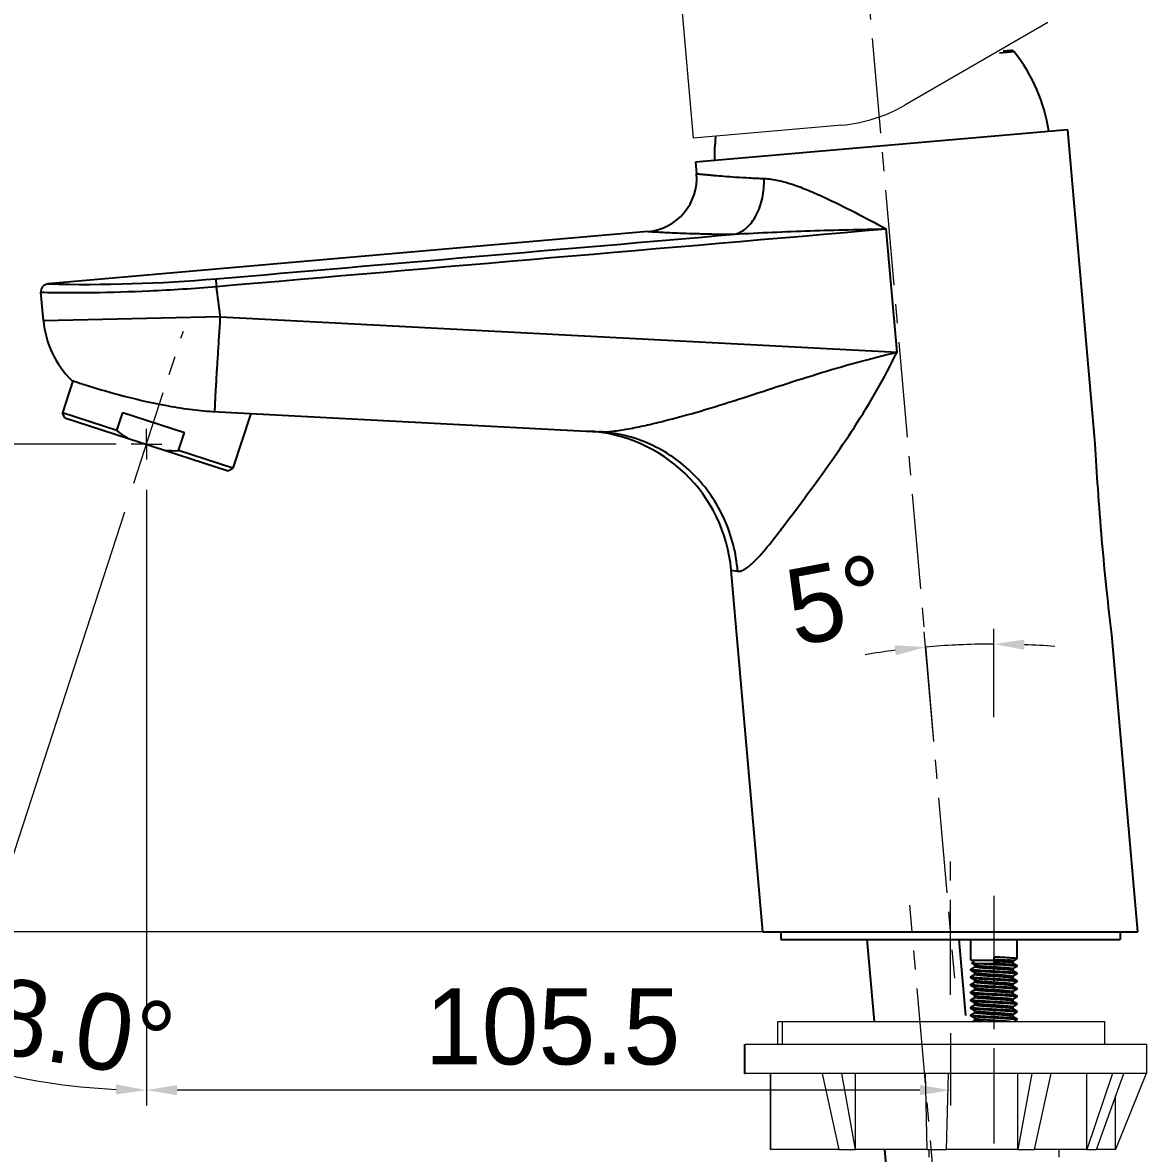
# Model space of a CAD drawing. Extents: x 0 to 790, y 0 to 579.
# Drawn here: x 412 to 559.3, y 213.3 to 361.6 of the extents above; entities that cross this region are included whole.
import ezdxf

# ---------------------------------------------------------------- set-up
doc = ezdxf.new("R2010")
doc.units = 0
doc.header["$LTSCALE"] = 10
doc.header["$MEASUREMENT"] = 0
doc.header["$PDMODE"] = 3
doc.header["$PDSIZE"] = -10
doc.linetypes.add('CENTER', pattern=[2, 1.25, -0.25, 0.25, -0.25])
doc.layers.get('0').update_dxf_attribs({"linetype": 'CONTINUOUS'})
doc.layers.get('DEFPOINTS').update_dxf_attribs({"linetype": 'CONTINUOUS'})
for name, color, linetype in [('1', 7, 'CONTINUOUS'), ('BODY', 7, 'CONTINUOUS'), ('DEF_LAYER_ASSEM_MEMBER', 7, 'CONTINUOUS')]:
    doc.layers.add(name, color=color, linetype=linetype)
doc.styles.add('Daelim Dimension', font='')
doc.styles.get('Daelim Dimension').set_extended_font_data('나눔고딕')
doc.dimstyles.new('DEFAULT', dxfattribs={"dimscale": 2, "dimtxt": 2, "dimasz": 2, "dimexe": 0, "dimexo": 2, "dimgap": 1, "dimtad": 1, "dimdec": 0, "dimzin": 9, "dimdsep": 46, "dimtxsty": 'Daelim Dimension', "dimcen": 0.5, "dimclrd": 5, "dimclre": 5, "dimclrt": 256, "dimadec": 1, "dimazin": 0, "dimtfac": 1, "dimtdec": 0, "dimtix": 1, "dimtmove": 0, "dimatfit": 3, "dimfxl": 1, "dimtolj": 1, "dimtzin": 1, "dimlwd": 9, "dimlwe": 9, "dimarcsym": 0})

# ---------------------------------------------------------------- blocks, each defined once
blk = doc.blocks.new('*D1')
at = {"color": 5, "lineweight": 9, "ltscale": 0.5, "transparency": 16777216}
for p, q in [((424.2, 306.33), (398.66, 306.33)), ((400.66, 302.33), (400.66, 246.35)), ((504.03, 242.35), (398.66, 242.35))]:
    blk.add_line(p, q, dxfattribs=at)
at = {"color": 5, "ltscale": 0.5, "transparency": 16777216}
for points in [[(399.99, 302.33), (401.33, 302.33), (400.66, 306.33)], [(399.99, 246.35), (401.33, 246.35), (400.66, 242.35)]]:
    blk.add_solid(points, dxfattribs=at)
at = {"layer": 'DEFPOINTS', "color": 0, "ltscale": 0.5, "transparency": 16777216}
for p in [(428.2, 306.33), (400.66, 242.35), (508.03, 242.35)]:
    blk.add_point(p, dxfattribs=at)
at = {"color": 7, "ltscale": 0.5, "transparency": 16777216, "insert": (387.77, 273.21), "char_height": 10, "attachment_point": 2, "rotation": 90, "style": 'Daelim Dimension'}
blk.add_mtext('\\A1;64', dxfattribs=at)
blk = doc.blocks.new('*D2')
at = {"color": 5, "lineweight": 9, "ltscale": 0.5, "transparency": 16777216}
for p, q in [((428.2, 300.33), (428.2, 219.6)), ((533.62, 229.08), (533.62, 219.6)), ((529.62, 221.6), (432.2, 221.6))]:
    blk.add_line(p, q, dxfattribs=at)
at = {"color": 5, "ltscale": 0.5, "transparency": 16777216}
for points in [[(432.2, 222.27), (432.2, 220.93), (428.2, 221.6)], [(529.62, 222.27), (529.62, 220.93), (533.62, 221.6)]]:
    blk.add_solid(points, dxfattribs=at)
at = {"layer": 'DEFPOINTS', "color": 0, "ltscale": 0.5, "transparency": 16777216}
for p in [(428.2, 304.33), (533.62, 233.08), (428.2, 221.6)]:
    blk.add_point(p, dxfattribs=at)
at = {"color": 7, "ltscale": 0.5, "transparency": 16777216, "insert": (481.46, 234.97), "char_height": 10, "attachment_point": 2, "style": 'Daelim Dimension'}
blk.add_mtext('\\A1;105.5', dxfattribs=at)
blk = doc.blocks.new('*D3')
at = {"color": 5, "lineweight": 9, "ltscale": 0.5, "transparency": 16777216}
for p, q in [((349.49, 417.49), (331.89, 417.49)), ((333.89, 246.35), (333.89, 413.49)), ((555.21, 242.35), (331.89, 242.35))]:
    blk.add_line(p, q, dxfattribs=at)
at = {"color": 5, "ltscale": 0.5, "transparency": 16777216}
for points in [[(333.22, 413.49), (334.56, 413.49), (333.89, 417.49)], [(333.22, 246.35), (334.56, 246.35), (333.89, 242.35)]]:
    blk.add_solid(points, dxfattribs=at)
at = {"layer": 'DEFPOINTS', "color": 0, "ltscale": 0.5, "transparency": 16777216}
for p in [(333.89, 417.49), (353.49, 417.49), (559.21, 242.35)]:
    blk.add_point(p, dxfattribs=at)
at = {"color": 7, "ltscale": 0.5, "transparency": 16777216, "insert": (321.12, 329.92), "char_height": 10, "attachment_point": 2, "rotation": 90, "style": 'Daelim Dimension'}
blk.add_mtext('\\A1;175', dxfattribs=at)
blk = doc.blocks.new('*D7')
at = {"color": 5, "lineweight": 9, "ltscale": 0.5, "transparency": 16777216}
for p, q in [((539.32, 270.54), (539.32, 282.11)), ((531.44, 267.32), (530.18, 281.71))]:
    blk.add_line(p, q, dxfattribs=at)
for start, end in [(97.2271, 99.4508), (92.7763, 95), (92.2271, 92.7729), (90, 92.2237), (85.5492, 87.7729)]:
    blk.add_arc((539.32, 177.2), 102.91, start, end, dxfattribs=at)
at = {"color": 5, "ltscale": 0.5, "transparency": 16777216}
for points in [[(543.31, 279.36), (543.33, 280.7), (539.32, 280.11)], [(526.3, 279.95), (526.45, 278.63), (530.35, 279.72)]]:
    blk.add_solid(points, dxfattribs=at)
at = {"layer": 'DEFPOINTS', "color": 0, "ltscale": 0.5, "transparency": 16777216}
for p in [(536.33, 280.07), (539.32, 266.54), (531.78, 263.34), (531.86, 262.47), (539.32, 248.09)]:
    blk.add_point(p, dxfattribs=at)
at = {"color": 7, "ltscale": 0.5, "transparency": 16777216, "insert": (517.67, 290.84), "char_height": 10, "attachment_point": 2, "rotation": 10.7873, "style": 'Daelim Dimension'}
blk.add_mtext('\\A1;5°', dxfattribs=at)
blk = doc.blocks.new('*D4')
at = {"color": 5, "lineweight": 9, "ltscale": 0.5, "transparency": 16777216}
for p, q in [((505.03, 242.35), (331.89, 242.35)), ((333.89, 110.93), (333.89, 238.35)), ((536.45, 106.93), (331.89, 106.93))]:
    blk.add_line(p, q, dxfattribs=at)
at = {"color": 5, "ltscale": 0.5, "transparency": 16777216}
for points in [[(333.22, 238.35), (334.56, 238.35), (333.89, 242.35)], [(333.22, 110.93), (334.56, 110.93), (333.89, 106.93)]]:
    blk.add_solid(points, dxfattribs=at)
at = {"layer": 'DEFPOINTS', "color": 0, "ltscale": 0.5, "transparency": 16777216}
for p in [(333.89, 242.35), (509.03, 242.35), (540.45, 106.93)]:
    blk.add_point(p, dxfattribs=at)
at = {"color": 7, "ltscale": 0.5, "transparency": 16777216, "insert": (326.44, 171.1), "char_height": 10, "attachment_point": 5, "rotation": 90, "style": 'Daelim Dimension'}
blk.add_mtext('\\A1;370', dxfattribs=at)
blk = doc.blocks.new('*D5')
at = {"color": 5, "lineweight": 9, "ltscale": 0.5, "transparency": 16777216}
for p, q in [((428.2, 300.33), (428.2, 219.6)), ((425.3, 297.41), (401.4, 223.84))]:
    blk.add_line(p, q, dxfattribs=at)
blk.add_arc((428.2, 306.33), 84.73, 254.7051, 267.2949, dxfattribs=at)
at = {"color": 5, "ltscale": 0.5, "transparency": 16777216}
for points in [[(405.66, 223.96), (406.04, 225.24), (402.02, 225.75)], [(424.22, 222.36), (424.19, 221.03), (428.2, 221.6)]]:
    blk.add_solid(points, dxfattribs=at)
at = {"layer": 'DEFPOINTS', "color": 0, "ltscale": 0.5, "transparency": 16777216}
for p in [(433.03, 321.18), (428.2, 306.33), (428.2, 304.33), (426.54, 301.21), (410.59, 223.45)]:
    blk.add_point(p, dxfattribs=at)
at = {"color": 7, "ltscale": 0.5, "transparency": 16777216, "insert": (416.15, 230.25), "char_height": 10, "attachment_point": 5, "rotation": 351, "style": 'Daelim Dimension'}
blk.add_mtext('\\A1;18.0°', dxfattribs=at)

msp = doc.modelspace()

# ---------------------------------------------------------------- linework, layer by layer
at = {"layer": '1', "color": 7, "linetype": 'Continuous', "lineweight": 18}
for p, q in [((497.9, 369.13), (499.88, 346.49)), ((546.4, 361.63), (527.63, 350.8)), ((519.37, 348.19), (499.88, 346.49)), ((511.01, 227.6), (511.01, 230.6)), ((511.01, 230.6), (511.56, 230.6)), ((511.56, 230.6), (553.82, 230.6)), ((553.82, 230.6), (553.82, 227.6)), ((506.6, 227.6), (506.69, 227.6)), ((506.6, 223.8), (506.6, 227.6)), ((559.32, 227.6), (506.69, 227.6)), ((559.32, 227.6), (559.32, 223.8)), ((506.6, 223.8), (506.69, 223.8)), ((516.82, 223.8), (506.69, 223.8)), ((510.01, 213.8), (510.01, 223.8)), ((516.82, 223.8), (519.01, 213.8)), ((519.36, 223.8), (516.82, 223.8)), ((530.36, 223.8), (519.39, 223.8)), ((519.39, 223.8), (519.39, 223.8)), ((521.17, 213.8), (519.39, 223.8)), ((521.17, 213.8), (521.17, 223.8)), ((533.28, 223.8), (530.36, 223.8)), ((530.57, 213.8), (530.36, 223.8)), ((533.32, 223.8), (533.07, 213.8)), ((533.32, 223.8), (533.32, 223.8)), ((544.28, 223.8), (533.32, 223.8)), ((544.28, 223.8), (542.47, 213.8)), ((542.47, 213.8), (542.47, 223.8)), ((546.82, 223.8), (544.28, 223.8)), ((544.64, 213.8), (546.85, 223.8)), ((546.85, 223.8), (546.85, 223.8)), ((554.87, 223.8), (546.85, 223.8)), ((554.87, 223.8), (551.52, 213.8)), ((551.52, 213.8), (551.52, 223.8)), ((552.77, 213.8), (556.35, 223.8)), ((556.33, 223.8), (554.87, 223.8)), ((559.28, 223.8), (555.29, 213.8)), ((556.35, 223.8), (556.35, 223.8)), ((559.28, 223.8), (556.35, 223.8)), ((559.32, 223.8), (559.28, 223.8)), ((555.29, 213.8), (555.29, 220.83)), ((510.01, 213.8), (510.08, 213.8)), ((519.01, 213.8), (510.08, 213.8)), ((519.01, 213.8), (521.17, 213.8)), ((530.57, 213.8), (521.17, 213.8)), ((530.57, 213.8), (533.07, 213.8)), ((530.82, 212.8), (530.82, 213.8)), ((542.47, 213.8), (533.07, 213.8)), ((542.47, 213.8), (544.64, 213.8)), ((551.52, 213.8), (544.64, 213.8)), ((547.82, 213.8), (547.82, 212.8)), ((551.52, 213.8), (552.77, 213.8)), ((555.29, 213.8), (552.77, 213.8))]:
    msp.add_line(p, q, dxfattribs=at)
at = {"layer": '1', "color": 7, "linetype": 'Continuous'}
for p, q in [((536.32, 238.65), (536.32, 241.35)), ((542.32, 241.35), (542.32, 238.81)), ((539.32, 239.06), (539.32, 238.65)), ((536.32, 238.65), (539.32, 238.65)), ((536.32, 237.31), (536.32, 237.48)), ((536.43, 238.26), (536.82, 238.65)), ((536.82, 237.77), (536.82, 238.02)), ((540.82, 238.15), (537.83, 238.15)), ((539.32, 238.65), (539.32, 238.35)), ((541.82, 238.65), (541.88, 238.59)), ((541.82, 238.52), (541.82, 238.28)), ((541.82, 237.52), (541.82, 237.28)), ((542.32, 237.98), (542.32, 237.81)), ((536.32, 236.31), (536.32, 236.48)), ((536.82, 236.77), (536.82, 237.02)), ((536.82, 235.77), (536.82, 236.02)), ((541.82, 236.52), (541.82, 236.28)), ((542.32, 236.98), (542.32, 236.81)), ((542.32, 235.98), (542.32, 235.81)), ((536.32, 235.31), (536.32, 235.48)), ((536.32, 234.31), (536.32, 234.48)), ((536.82, 234.77), (536.82, 235.02)), ((541.82, 235.52), (541.82, 235.28)), ((541.82, 234.52), (541.82, 234.28)), ((542.32, 234.98), (542.32, 234.81)), ((536.32, 233.31), (536.32, 233.48)), ((536.82, 233.77), (536.82, 234.02)), ((536.82, 232.77), (536.82, 233.02)), ((541.82, 233.52), (541.82, 233.28)), ((542.32, 233.98), (542.32, 233.81)), ((542.32, 232.98), (542.32, 232.81)), ((536.32, 232.31), (536.32, 232.48)), ((536.32, 231.31), (536.32, 231.48)), ((536.82, 231.77), (536.82, 232.02)), ((541.82, 232.52), (541.82, 232.28)), ((541.82, 231.52), (541.82, 231.28)), ((542.32, 231.98), (542.32, 231.81)), ((536.82, 230.77), (536.82, 231.02)), ((542.32, 230.98), (542.32, 230.81))]:
    msp.add_line(p, q, dxfattribs=at)
at = {"layer": '1', "color": 7, "linetype": 'Continuous', "lineweight": 13}
for p, q in [((511.56, 230.6), (511.56, 227.6)), ((506.69, 223.8), (506.69, 227.6)), ((510.08, 213.8), (510.08, 223.8))]:
    msp.add_line(p, q, dxfattribs=at)
at = {"layer": '1', "color": 7, "linetype": 'Continuous', "lineweight": 18, "extrusion": (0, 0, -1)}
for centre, major_axis, ratio, start_param, end_param in [((531.71, 155.65), (-15.38, 68.06), 0.332406, 0.128423, 0.129785), ((531.83, 155.64), (-0.02, 68.25), 0.401159, 0.053537, 0.054899), ((531.96, 155.68), (15.35, 68.03), 0.332526, 6.261762, 6.263125), ((532.03, 155.65), (24.43, 68.11), 0.178447, 6.272718, 6.27408)]:
    msp.add_ellipse(centre, major_axis=major_axis, ratio=ratio, start_param=start_param, end_param=end_param, dxfattribs=at)
at = {"layer": '1', "color": 7, "linetype": 'Continuous', "lineweight": 18}
msp.add_open_spline([(519.37, 348.19), (522.26, 348.44), (525.11, 349.34), (527.63, 350.8)], degree=3, dxfattribs=at)
at = {"layer": '1', "color": 7, "linetype": 'Continuous'}
for points, knots in [([(542.32, 238.81), (542.32, 238.83), (542.28, 238.85), (542.1, 238.88), (541.94, 238.9), (541.54, 238.93), (541.3, 238.95), (540.74, 238.99), (540.43, 239), (539.85, 239.04), (539.58, 239.05), (539.32, 239.06)], [0, 0, 0, 0, 0.187281, 0.187281, 0.402456, 0.402456, 0.617581, 0.617581, 0.832718, 0.832718, 1, 1, 1, 1]), ([(536.32, 237.48), (536.32, 237.47), (536.34, 237.46), (536.44, 237.43), (536.57, 237.41), (536.91, 237.38), (537.13, 237.36), (537.64, 237.32), (537.94, 237.3), (538.57, 237.27), (538.91, 237.25), (539.58, 237.22), (539.93, 237.2), (540.56, 237.16), (540.87, 237.14), (541.41, 237.11), (541.64, 237.09), (542.01, 237.05), (542.15, 237.04), (542.29, 237.01), (542.32, 236.99), (542.32, 236.98)], [0, 0, 0, 0, 0.062306, 0.062306, 0.169753, 0.169753, 0.277207, 0.277207, 0.384644, 0.384644, 0.49211, 0.49211, 0.599543, 0.599543, 0.707012, 0.707012, 0.814452, 0.814452, 0.921903, 0.921903, 1, 1, 1, 1]), ([(537.83, 238.15), (537.55, 238.16), (537.29, 238.17), (536.88, 238.19), (536.71, 238.2), (536.48, 238.23), (536.42, 238.24), (536.42, 238.25), (536.42, 238.25), (536.43, 238.25)], [0, 0, 0, 0, 0.321107, 0.321107, 0.64382, 0.64382, 0.966535, 0.966535, 1, 1, 1, 1]), ([(541.8, 237.29), (541.78, 237.3), (541.71, 237.32), (541.49, 237.35), (541.33, 237.37), (540.95, 237.41), (540.72, 237.43), (540.22, 237.46), (539.95, 237.48), (539.39, 237.52), (539.1, 237.53), (538.55, 237.57), (538.28, 237.59), (537.8, 237.62), (537.58, 237.64), (537.22, 237.68), (537.08, 237.69), (536.88, 237.73), (536.83, 237.75), (536.82, 237.77), (536.82, 237.77), (536.82, 237.77)], [0, 0, 0, 0, 0.099977, 0.099977, 0.211767, 0.211767, 0.32359, 0.32359, 0.435385, 0.435385, 0.547181, 0.547181, 0.658997, 0.658997, 0.77079, 0.77079, 0.882627, 0.882627, 0.994411, 0.994411, 1, 1, 1, 1]), ([(536.84, 238), (536.87, 237.99), (536.93, 237.98), (537.13, 237.94), (537.28, 237.92), (537.66, 237.89), (537.89, 237.87), (538.38, 237.84), (538.66, 237.82), (539.21, 237.78), (539.5, 237.76), (540.05, 237.73), (540.32, 237.71), (540.81, 237.67), (541.03, 237.66), (541.4, 237.62), (541.55, 237.6), (541.75, 237.57), (541.81, 237.55), (541.82, 237.53), (541.82, 237.53), (541.82, 237.52)], [0, 0, 0, 0, 0.092499, 0.092499, 0.204283, 0.204283, 0.316097, 0.316097, 0.427888, 0.427888, 0.539675, 0.539675, 0.651489, 0.651489, 0.763274, 0.763274, 0.875106, 0.875106, 0.986884, 0.986884, 1, 1, 1, 1]), ([(542.32, 237.81), (542.32, 237.83), (542.29, 237.84), (542.15, 237.87), (542.02, 237.89), (541.65, 237.92), (541.41, 237.94), (540.88, 237.98), (540.57, 238), (539.93, 238.03), (539.59, 238.05), (538.92, 238.08), (538.58, 238.1), (538.26, 238.12), (538.12, 238.13), (537.97, 238.14), (537.83, 238.15)], [0, 0, 0, 0, 0.117085, 0.117085, 0.278512, 0.278512, 0.439927, 0.439927, 0.601334, 0.601334, 0.762766, 0.762766, 0.924158, 0.924158, 0.924158, 1, 1, 1, 1]), ([(539.32, 238.77), (539.36, 238.77), (539.39, 238.77), (539.71, 238.75), (539.99, 238.73), (540.51, 238.7), (540.76, 238.68), (541.02, 238.66), (541.06, 238.65), (541.11, 238.65)], [0, 0, 0, 0, 0.053341, 0.053341, 0.477671, 0.477671, 0.901842, 0.901842, 1, 1, 1, 1]), ([(541.81, 238.29), (541.8, 238.29), (541.78, 238.3), (541.7, 238.32), (541.59, 238.34), (541.3, 238.38), (541.1, 238.4), (540.67, 238.43), (540.41, 238.45), (539.89, 238.48), (539.6, 238.5), (539.32, 238.52)], [0, 0, 0, 0, 0.082063, 0.082063, 0.311546, 0.311546, 0.540984, 0.540984, 0.770498, 0.770498, 1, 1, 1, 1]), ([(539.32, 238.35), (539.48, 238.33), (539.64, 238.3), (539.81, 238.28), (540.15, 238.23), (540.5, 238.19), (540.82, 238.15)], [0, 0, 0, 0, 0.316637, 0.316637, 0.316637, 1, 1, 1, 1]), ([(540.82, 238.15), (541.1, 238.13), (541.36, 238.11), (541.8, 238.08), (541.98, 238.06), (542.23, 238.02), (542.3, 238.01), (542.32, 237.99), (542.32, 237.98), (542.32, 237.98)], [0, 0, 0, 0, 0.314872, 0.314872, 0.636042, 0.636042, 0.957308, 0.957308, 1, 1, 1, 1]), ([(541.9, 238.57), (541.89, 238.58), (541.86, 238.59), (541.72, 238.61), (541.6, 238.62), (541.34, 238.63), (541.23, 238.64), (541.11, 238.65)], [0, 0, 0, 0, 0.316108, 0.316108, 0.752657, 0.752657, 1, 1, 1, 1]), ([(541.11, 238.65), (541.26, 238.65), (541.4, 238.65), (541.68, 238.65), (541.81, 238.65), (542, 238.65), (542.05, 238.65), (542.05, 238.65), (542.05, 238.65), (542.05, 238.65)], [0, 0, 0, 0, 0.255283, 0.255283, 0.609051, 0.609051, 0.994456, 0.994456, 1, 1, 1, 1]), ([(542.32, 236.81), (542.32, 236.82), (542.32, 236.82), (542.27, 236.85), (542.17, 236.87), (541.89, 236.9), (541.69, 236.92), (541.21, 236.96), (540.93, 236.97), (540.33, 237.01), (539.99, 237.03), (539.33, 237.06), (538.98, 237.08), (538.33, 237.12), (538.01, 237.14), (537.44, 237.17), (537.18, 237.19), (536.76, 237.23), (536.6, 237.24), (536.38, 237.28), (536.32, 237.29), (536.32, 237.31)], [0, 0, 0, 0, 0.035132, 0.035132, 0.142705, 0.142705, 0.250312, 0.250312, 0.357888, 0.357888, 0.465496, 0.465496, 0.57307, 0.57307, 0.68066, 0.68066, 0.788248, 0.788248, 0.895827, 0.895827, 1, 1, 1, 1]), ([(536.34, 236.5), (536.33, 236.49), (536.32, 236.49), (536.32, 236.47), (536.37, 236.45), (536.59, 236.41), (536.76, 236.39), (537.17, 236.36), (537.43, 236.34), (538, 236.3), (538.32, 236.28), (538.97, 236.25), (539.32, 236.23), (539.99, 236.19), (540.32, 236.18), (540.92, 236.14), (541.21, 236.12), (541.68, 236.09), (541.88, 236.07), (542.17, 236.03), (542.27, 236.02), (542.32, 235.99), (542.32, 235.99), (542.32, 235.98)], [0, 0, 0, 0, 0.027906, 0.027906, 0.132117, 0.132117, 0.236367, 0.236367, 0.340585, 0.340585, 0.444817, 0.444817, 0.54904, 0.54904, 0.653254, 0.653254, 0.7575, 0.7575, 0.861716, 0.861716, 0.965964, 0.965964, 1, 1, 1, 1]), ([(542.3, 235.8), (542.31, 235.8), (542.32, 235.8), (542.33, 235.83), (542.28, 235.85), (542.08, 235.88), (541.92, 235.9), (541.51, 235.93), (541.26, 235.95), (540.7, 235.99), (540.39, 236.01), (539.73, 236.04), (539.39, 236.06), (538.72, 236.1), (538.39, 236.11), (537.77, 236.15), (537.49, 236.17), (537, 236.2), (536.8, 236.22), (536.49, 236.26), (536.39, 236.28), (536.33, 236.3), (536.32, 236.31), (536.32, 236.31)], [0, 0, 0, 0, 0.023619, 0.023619, 0.12783, 0.12783, 0.232073, 0.232073, 0.336291, 0.336291, 0.440517, 0.440517, 0.544741, 0.544741, 0.648951, 0.648951, 0.753198, 0.753198, 0.857412, 0.857412, 0.961655, 0.961655, 1, 1, 1, 1]), ([(541.81, 236.29), (541.79, 236.3), (541.77, 236.3), (541.65, 236.33), (541.52, 236.35), (541.2, 236.39), (541, 236.4), (540.54, 236.44), (540.28, 236.46), (539.74, 236.49), (539.45, 236.51), (538.89, 236.55), (538.61, 236.56), (538.1, 236.6), (537.85, 236.62), (537.44, 236.66), (537.26, 236.67), (536.99, 236.71), (536.9, 236.73), (536.83, 236.75), (536.82, 236.76), (536.82, 236.77)], [0, 0, 0, 0, 0.058801, 0.058801, 0.169952, 0.169952, 0.281099, 0.281099, 0.39227, 0.39227, 0.503404, 0.503404, 0.614583, 0.614583, 0.725721, 0.725721, 0.836889, 0.836889, 0.948035, 0.948035, 1, 1, 1, 1]), ([(536.83, 237.01), (536.84, 237), (536.86, 237), (536.93, 236.98), (537.03, 236.96), (537.32, 236.92), (537.51, 236.9), (537.94, 236.87), (538.19, 236.85), (538.72, 236.81), (539, 236.79), (539.56, 236.76), (539.85, 236.74), (540.38, 236.71), (540.63, 236.69), (541.07, 236.65), (541.27, 236.63), (541.57, 236.6), (541.69, 236.58), (541.8, 236.55), (541.82, 236.54), (541.82, 236.52)], [0, 0, 0, 0, 0.032245, 0.032245, 0.143447, 0.143447, 0.254625, 0.254625, 0.365847, 0.365847, 0.477017, 0.477017, 0.588222, 0.588222, 0.699404, 0.699404, 0.810594, 0.810594, 0.921793, 0.921793, 1, 1, 1, 1]), ([(536.84, 236.01), (536.86, 235.99), (536.9, 235.98), (537.06, 235.95), (537.2, 235.93), (537.55, 235.9), (537.77, 235.88), (538.25, 235.85), (538.51, 235.83), (539.06, 235.79), (539.35, 235.77), (539.91, 235.74), (540.18, 235.72), (540.68, 235.68), (540.92, 235.66), (541.31, 235.63), (541.47, 235.61), (541.71, 235.58), (541.78, 235.56), (541.82, 235.53), (541.82, 235.53), (541.82, 235.52)], [0, 0, 0, 0, 0.074862, 0.074862, 0.186419, 0.186419, 0.297989, 0.297989, 0.40956, 0.40956, 0.52111, 0.52111, 0.632701, 0.632701, 0.744254, 0.744254, 0.855848, 0.855848, 0.967397, 0.967397, 1, 1, 1, 1]), ([(536.32, 235.48), (536.32, 235.47), (536.33, 235.47), (536.39, 235.44), (536.49, 235.42), (536.79, 235.39), (537, 235.37), (537.48, 235.34), (537.77, 235.32), (538.38, 235.28), (538.71, 235.26), (539.38, 235.23), (539.73, 235.21), (540.38, 235.17), (540.69, 235.15), (541.26, 235.12), (541.51, 235.1), (541.91, 235.07), (542.07, 235.05), (542.27, 235.01), (542.32, 235), (542.32, 234.98)], [0, 0, 0, 0, 0.039741, 0.039741, 0.147309, 0.147309, 0.254905, 0.254905, 0.362472, 0.362472, 0.470074, 0.470074, 0.57764, 0.57764, 0.685227, 0.685227, 0.792804, 0.792804, 0.900377, 0.900377, 1, 1, 1, 1]), ([(542.32, 234.81), (542.32, 234.82), (542.31, 234.83), (542.22, 234.86), (542.1, 234.88), (541.77, 234.91), (541.56, 234.93), (541.05, 234.97), (540.76, 234.99), (540.13, 235.02), (539.8, 235.04), (539.12, 235.07), (538.78, 235.09), (538.14, 235.13), (537.83, 235.15), (537.28, 235.18), (537.04, 235.2), (536.66, 235.24), (536.51, 235.25), (536.36, 235.29), (536.32, 235.3), (536.32, 235.31)], [0, 0, 0, 0, 0.056335, 0.056335, 0.163935, 0.163935, 0.27155, 0.27155, 0.379144, 0.379144, 0.48677, 0.48677, 0.594361, 0.594361, 0.701983, 0.701983, 0.809582, 0.809582, 0.917187, 0.917187, 1, 1, 1, 1]), ([(536.32, 234.48), (536.32, 234.47), (536.36, 234.45), (536.51, 234.42), (536.66, 234.4), (537.04, 234.37), (537.28, 234.35), (537.82, 234.31), (538.13, 234.29), (538.77, 234.26), (539.12, 234.24), (539.79, 234.21), (540.13, 234.19), (540.75, 234.15), (541.04, 234.13), (541.55, 234.1), (541.77, 234.08), (542.1, 234.04), (542.22, 234.03), (542.31, 234), (542.32, 233.99), (542.32, 233.98)], [0, 0, 0, 0, 0.082541, 0.082541, 0.190228, 0.190228, 0.297899, 0.297899, 0.405571, 0.405571, 0.513253, 0.513253, 0.620911, 0.620911, 0.728614, 0.728614, 0.836279, 0.836279, 0.943967, 0.943967, 1, 1, 1, 1]), ([(541.81, 235.29), (541.81, 235.29), (541.8, 235.29), (541.76, 235.31), (541.67, 235.33), (541.41, 235.36), (541.24, 235.38), (540.83, 235.42), (540.59, 235.43), (540.08, 235.47), (539.8, 235.49), (539.24, 235.53), (538.95, 235.54), (538.41, 235.58), (538.15, 235.6), (537.69, 235.63), (537.48, 235.65), (537.14, 235.69), (537.01, 235.7), (536.86, 235.74), (536.82, 235.75), (536.82, 235.77)], [0, 0, 0, 0, 0.012707, 0.012707, 0.12395, 0.12395, 0.235157, 0.235157, 0.346407, 0.346407, 0.457609, 0.457609, 0.568831, 0.568831, 0.680053, 0.680053, 0.791266, 0.791266, 0.902509, 0.902509, 1, 1, 1, 1]), ([(541.81, 234.29), (541.79, 234.3), (541.75, 234.31), (541.59, 234.34), (541.45, 234.36), (541.1, 234.4), (540.88, 234.41), (540.41, 234.45), (540.14, 234.47), (539.59, 234.5), (539.3, 234.52), (538.75, 234.56), (538.47, 234.57), (537.97, 234.61), (537.73, 234.63), (537.34, 234.66), (537.18, 234.68), (536.94, 234.72), (536.86, 234.74), (536.83, 234.76), (536.82, 234.76), (536.82, 234.77)], [0, 0, 0, 0, 0.07777, 0.07777, 0.188937, 0.188937, 0.300118, 0.300118, 0.4113, 0.4113, 0.522462, 0.522462, 0.633664, 0.633664, 0.744828, 0.744828, 0.856032, 0.856032, 0.967193, 0.967193, 1, 1, 1, 1]), ([(536.84, 235.01), (536.84, 235.01), (536.84, 235), (536.89, 234.98), (536.98, 234.97), (537.23, 234.93), (537.41, 234.91), (537.82, 234.88), (538.06, 234.86), (538.57, 234.82), (538.85, 234.8), (539.41, 234.77), (539.7, 234.75), (540.24, 234.72), (540.5, 234.7), (540.97, 234.66), (541.17, 234.64), (541.5, 234.61), (541.63, 234.59), (541.78, 234.56), (541.82, 234.54), (541.82, 234.52)], [0, 0, 0, 0, 0.011172, 0.011172, 0.12261, 0.12261, 0.234012, 0.234012, 0.345459, 0.345459, 0.456857, 0.456857, 0.568276, 0.568276, 0.679694, 0.679694, 0.791102, 0.791102, 0.90254, 0.90254, 1, 1, 1, 1]), ([(542.32, 233.81), (542.32, 233.81), (542.32, 233.82), (542.31, 233.84), (542.24, 233.86), (541.99, 233.89), (541.81, 233.91), (541.37, 233.94), (541.1, 233.96), (540.52, 234), (540.19, 234.02), (539.53, 234.05), (539.19, 234.07), (538.52, 234.11), (538.2, 234.13), (537.6, 234.16), (537.33, 234.18), (536.88, 234.21), (536.69, 234.23), (536.43, 234.27), (536.35, 234.29), (536.32, 234.31), (536.32, 234.31), (536.32, 234.31)], [0, 0, 0, 0, 0.012831, 0.012831, 0.120415, 0.120415, 0.228042, 0.228042, 0.335633, 0.335633, 0.443245, 0.443245, 0.550837, 0.550837, 0.65843, 0.65843, 0.766043, 0.766043, 0.873632, 0.873632, 0.981255, 0.981255, 1, 1, 1, 1]), ([(536.32, 233.48), (536.32, 233.48), (536.32, 233.48), (536.35, 233.45), (536.43, 233.43), (536.69, 233.4), (536.87, 233.38), (537.32, 233.35), (537.6, 233.33), (538.19, 233.29), (538.52, 233.27), (539.18, 233.24), (539.52, 233.22), (540.19, 233.18), (540.51, 233.16), (541.1, 233.13), (541.36, 233.11), (541.8, 233.08), (541.98, 233.06), (542.23, 233.02), (542.3, 233.01), (542.32, 232.99), (542.32, 232.98), (542.32, 232.98)], [0, 0, 0, 0, 0.018325, 0.018325, 0.125896, 0.125896, 0.233511, 0.233511, 0.341089, 0.341089, 0.448693, 0.448693, 0.55627, 0.55627, 0.663855, 0.663855, 0.771451, 0.771451, 0.879028, 0.879028, 0.986637, 0.986637, 1, 1, 1, 1]), ([(542.32, 232.81), (542.32, 232.83), (542.29, 232.84), (542.15, 232.87), (542.02, 232.89), (541.65, 232.92), (541.42, 232.94), (540.88, 232.98), (540.58, 233), (539.94, 233.03), (539.6, 233.05), (538.92, 233.08), (538.58, 233.1), (537.95, 233.14), (537.65, 233.16), (537.14, 233.19), (536.91, 233.21), (536.57, 233.25), (536.45, 233.27), (536.34, 233.29), (536.32, 233.3), (536.32, 233.31)], [0, 0, 0, 0, 0.07721, 0.07721, 0.184876, 0.184876, 0.292534, 0.292534, 0.400187, 0.400187, 0.507857, 0.507857, 0.6155, 0.6155, 0.723186, 0.723186, 0.830835, 0.830835, 0.938504, 0.938504, 1, 1, 1, 1]), ([(541.81, 233.29), (541.8, 233.29), (541.79, 233.3), (541.72, 233.32), (541.61, 233.34), (541.33, 233.37), (541.14, 233.39), (540.71, 233.43), (540.46, 233.44), (539.94, 233.48), (539.65, 233.5), (539.09, 233.54), (538.81, 233.55), (538.28, 233.59), (538.02, 233.61), (537.58, 233.64), (537.38, 233.66), (537.07, 233.69), (536.96, 233.71), (536.85, 233.74), (536.82, 233.76), (536.82, 233.77)], [0, 0, 0, 0, 0.031894, 0.031894, 0.143094, 0.143094, 0.25427, 0.25427, 0.36549, 0.36549, 0.476658, 0.476658, 0.58786, 0.58786, 0.69904, 0.69904, 0.810228, 0.810228, 0.921426, 0.921426, 1, 1, 1, 1]), ([(536.84, 234.01), (536.85, 234), (536.88, 233.99), (537, 233.96), (537.12, 233.94), (537.45, 233.91), (537.65, 233.89), (538.11, 233.86), (538.37, 233.84), (538.91, 233.8), (539.2, 233.78), (539.76, 233.75), (540.04, 233.73), (540.56, 233.69), (540.8, 233.67), (541.21, 233.64), (541.39, 233.62), (541.66, 233.59), (541.75, 233.57), (541.81, 233.54), (541.82, 233.53), (541.82, 233.52)], [0, 0, 0, 0, 0.057292, 0.057292, 0.16864, 0.16864, 0.279984, 0.279984, 0.391351, 0.391351, 0.502682, 0.502682, 0.614058, 0.614058, 0.725393, 0.725393, 0.836759, 0.836759, 0.948101, 0.948101, 1, 1, 1, 1]), ([(536.84, 233.01), (536.86, 232.99), (536.93, 232.98), (537.16, 232.94), (537.32, 232.92), (537.7, 232.89), (537.93, 232.87), (538.43, 232.83), (538.71, 232.81), (539.26, 232.78), (539.55, 232.76), (540.1, 232.73), (540.37, 232.71), (540.85, 232.67), (541.07, 232.65), (541.43, 232.62), (541.57, 232.6), (541.76, 232.56), (541.82, 232.54), (541.82, 232.53), (541.82, 232.52), (541.82, 232.52)], [0, 0, 0, 0, 0.103117, 0.103117, 0.214523, 0.214523, 0.325963, 0.325963, 0.437372, 0.437372, 0.548784, 0.548784, 0.660215, 0.660215, 0.771623, 0.771623, 0.883075, 0.883075, 0.994475, 0.994475, 1, 1, 1, 1]), ([(536.32, 232.48), (536.32, 232.47), (536.34, 232.46), (536.44, 232.43), (536.57, 232.41), (536.91, 232.38), (537.13, 232.36), (537.65, 232.32), (537.95, 232.3), (538.58, 232.27), (538.92, 232.25), (539.59, 232.22), (539.93, 232.2), (540.57, 232.16), (540.88, 232.14), (541.41, 232.11), (541.65, 232.09), (542.01, 232.05), (542.15, 232.04), (542.29, 232.01), (542.32, 231.99), (542.32, 231.98)], [0, 0, 0, 0, 0.061744, 0.061744, 0.169363, 0.169363, 0.276988, 0.276988, 0.384598, 0.384598, 0.492236, 0.492236, 0.599841, 0.599841, 0.707482, 0.707482, 0.815094, 0.815094, 0.922717, 0.922717, 1, 1, 1, 1]), ([(542.32, 231.81), (542.32, 231.82), (542.32, 231.82), (542.27, 231.85), (542.18, 231.87), (541.89, 231.9), (541.69, 231.92), (541.22, 231.95), (540.94, 231.97), (540.33, 232.01), (540, 232.03), (539.33, 232.06), (538.99, 232.08), (538.33, 232.12), (538.01, 232.14), (537.44, 232.17), (537.18, 232.19), (536.76, 232.23), (536.6, 232.24), (536.38, 232.28), (536.32, 232.29), (536.32, 232.31)], [0, 0, 0, 0, 0.034236, 0.034236, 0.141807, 0.141807, 0.249413, 0.249413, 0.356986, 0.356986, 0.464592, 0.464592, 0.572164, 0.572164, 0.679752, 0.679752, 0.787339, 0.787339, 0.894915, 0.894915, 1, 1, 1, 1]), ([(536.33, 231.49), (536.33, 231.49), (536.32, 231.49), (536.32, 231.46), (536.37, 231.45), (536.59, 231.41), (536.76, 231.39), (537.18, 231.36), (537.43, 231.34), (538, 231.3), (538.32, 231.28), (538.98, 231.25), (539.32, 231.23), (539.99, 231.19), (540.32, 231.18), (540.93, 231.14), (541.21, 231.12), (541.68, 231.09), (541.88, 231.07), (542.17, 231.03), (542.27, 231.02), (542.32, 230.99), (542.32, 230.99), (542.32, 230.98)], [0, 0, 0, 0, 0.024183, 0.024183, 0.12889, 0.12889, 0.233634, 0.233634, 0.338347, 0.338347, 0.443073, 0.443073, 0.547791, 0.547791, 0.652499, 0.652499, 0.75724, 0.75724, 0.86195, 0.86195, 0.966692, 0.966692, 1, 1, 1, 1]), ([(541.81, 232.29), (541.78, 232.3), (541.72, 232.32), (541.52, 232.35), (541.36, 232.37), (540.99, 232.41), (540.76, 232.42), (540.27, 232.46), (540, 232.48), (539.44, 232.51), (539.16, 232.53), (538.6, 232.56), (538.33, 232.58), (537.84, 232.62), (537.62, 232.64), (537.25, 232.67), (537.1, 232.69), (536.89, 232.73), (536.83, 232.75), (536.82, 232.77), (536.82, 232.77), (536.82, 232.77)], [0, 0, 0, 0, 0.095206, 0.095206, 0.206599, 0.206599, 0.318023, 0.318023, 0.429424, 0.429424, 0.540821, 0.540821, 0.652245, 0.652245, 0.763641, 0.763641, 0.875082, 0.875082, 0.98647, 0.98647, 1, 1, 1, 1]), ([(541.81, 231.29), (541.8, 231.29), (541.77, 231.3), (541.67, 231.33), (541.55, 231.35), (541.23, 231.38), (541.04, 231.4), (540.58, 231.44), (540.33, 231.45), (539.79, 231.49), (539.51, 231.51), (538.95, 231.54), (538.66, 231.56), (538.14, 231.6), (537.9, 231.62), (537.47, 231.65), (537.29, 231.67), (537.01, 231.7), (536.91, 231.72), (536.83, 231.75), (536.82, 231.76), (536.82, 231.77)], [0, 0, 0, 0, 0.052596, 0.052596, 0.163566, 0.163566, 0.274525, 0.274525, 0.385516, 0.385516, 0.496464, 0.496464, 0.607456, 0.607456, 0.71841, 0.71841, 0.829389, 0.829389, 0.940353, 0.940353, 1, 1, 1, 1]), ([(536.83, 232.01), (536.84, 232), (536.86, 232), (536.95, 231.97), (537.06, 231.95), (537.35, 231.92), (537.55, 231.9), (537.99, 231.86), (538.24, 231.85), (538.77, 231.81), (539.05, 231.79), (539.61, 231.76), (539.9, 231.74), (540.43, 231.7), (540.68, 231.68), (541.11, 231.65), (541.3, 231.63), (541.6, 231.6), (541.7, 231.58), (541.8, 231.55), (541.82, 231.54), (541.82, 231.52)], [0, 0, 0, 0, 0.039709, 0.039709, 0.150892, 0.150892, 0.262057, 0.262057, 0.373261, 0.373261, 0.484417, 0.484417, 0.595611, 0.595611, 0.706776, 0.706776, 0.817955, 0.817955, 0.929134, 0.929134, 1, 1, 1, 1]), ([(542.31, 230.8), (542.31, 230.8), (542.32, 230.8), (542.33, 230.83), (542.28, 230.85), (542.08, 230.88), (541.92, 230.9), (541.52, 230.93), (541.26, 230.95), (540.71, 230.99), (540.39, 231.01), (539.74, 231.04), (539.39, 231.06), (538.72, 231.1), (538.39, 231.11), (537.78, 231.15), (537.49, 231.17), (537, 231.2), (536.8, 231.22), (536.49, 231.26), (536.39, 231.28), (536.33, 231.3), (536.32, 231.31), (536.32, 231.31)], [0, 0, 0, 0, 0.018089, 0.018089, 0.122798, 0.122798, 0.227541, 0.227541, 0.332257, 0.332257, 0.436982, 0.436982, 0.541706, 0.541706, 0.646414, 0.646414, 0.751161, 0.751161, 0.855874, 0.855874, 0.960616, 0.960616, 1, 1, 1, 1]), ([(538.08, 230.6), (538.04, 230.6), (538, 230.61), (537.73, 230.63), (537.51, 230.65), (537.17, 230.68), (537.04, 230.7), (536.87, 230.73), (536.82, 230.75), (536.82, 230.77)], [0.652794, 0.652794, 0.652794, 0.652794, 0.6715842, 0.6715842, 0.7835818, 0.7835818, 0.8956167, 0.8956167, 1, 1, 1, 1]), ([(536.84, 231.01), (536.86, 230.99), (536.91, 230.98), (537.08, 230.95), (537.23, 230.93), (537.59, 230.89), (537.81, 230.88), (538.29, 230.84), (538.56, 230.82), (539.11, 230.79), (539.4, 230.77), (539.96, 230.73), (540.23, 230.72), (540.73, 230.68), (540.96, 230.66), (541.3, 230.63), (541.44, 230.62), (541.54, 230.6)], [0, 0, 0, 0, 0.0807096, 0.0807096, 0.192471, 0.192471, 0.3042528, 0.3042528, 0.4160263, 0.4160263, 0.5277858, 0.5277858, 0.6395809, 0.6395809, 0.7513408, 0.7513408, 0.8421734, 0.8421734, 0.8421734, 0.8421734])]:
    msp.add_open_spline(points, degree=3, knots=knots, dxfattribs=at)
for points, degree in [([(536.32, 237.49), (536.57, 237.63), (536.82, 237.78)], 2), ([(536.84, 238), (536.65, 238.12), (536.45, 238.23)], 2), ([(541.8, 238.29), (542.06, 238.14), (542.32, 237.99)], 2), ([(542.32, 237.8), (542.07, 237.66), (541.82, 237.52)], 2), ([(542.31, 238.8), (542.18, 238.72), (542.05, 238.65)], 2), ([(542.31, 238.8), (542.31, 238.8), (542.32, 238.8), (542.32, 238.81)], 3), ([(536.84, 237.01), (536.58, 237.15), (536.32, 237.3)], 2), ([(536.33, 236.49), (536.57, 236.64), (536.82, 236.78)], 2), ([(536.84, 236), (536.59, 236.15), (536.33, 236.3)], 2), ([(541.8, 237.29), (542.06, 237.14), (542.31, 236.99)], 2), ([(541.8, 236.29), (542.06, 236.14), (542.32, 235.99)], 2), ([(542.32, 236.8), (542.07, 236.66), (541.82, 236.52)], 2), ([(536.32, 235.49), (536.57, 235.63), (536.82, 235.78)], 2), ([(536.84, 235), (536.58, 235.15), (536.32, 235.3)], 2), ([(536.33, 234.49), (536.58, 234.64), (536.82, 234.78)], 2), ([(541.8, 235.29), (542.06, 235.14), (542.32, 234.99)], 2), ([(542.31, 235.8), (542.07, 235.66), (541.82, 235.52)], 2), ([(542.32, 234.8), (542.07, 234.66), (541.82, 234.52)], 2), ([(536.32, 233.49), (536.57, 233.63), (536.82, 233.78)], 2), ([(536.84, 234), (536.58, 234.15), (536.33, 234.3)], 2), ([(536.84, 233), (536.58, 233.15), (536.33, 233.3)], 2), ([(541.8, 234.29), (542.06, 234.14), (542.32, 233.99)], 2), ([(541.8, 233.29), (542.06, 233.14), (542.32, 232.99)], 2), ([(542.31, 233.8), (542.07, 233.66), (541.82, 233.52)], 2), ([(536.84, 232.01), (536.58, 232.15), (536.32, 232.3)], 2), ([(536.32, 231.49), (536.57, 231.63), (536.82, 231.78)], 2), ([(536.33, 232.49), (536.57, 232.64), (536.82, 232.78)], 2), ([(541.8, 232.29), (542.06, 232.14), (542.31, 231.99)], 2), ([(542.32, 232.8), (542.07, 232.66), (541.82, 232.52)], 2), ([(542.31, 231.8), (542.07, 231.66), (541.82, 231.52)], 2), ([(536.84, 231), (536.59, 231.15), (536.33, 231.3)], 2), ([(536.52, 230.6), (536.67, 230.69), (536.82, 230.78)], 2), ([(541.8, 231.29), (542.06, 231.14), (542.32, 230.99)], 2), ([(542.32, 230.8), (542.14, 230.7), (541.97, 230.6)], 2)]:
    msp.add_open_spline(points, degree=degree, dxfattribs=at)
at = {"layer": 'BODY', "color": 1, "linetype": 'CENTER', "lineweight": 5}
for p, q in [((521.62, 379.49), (534.15, 236.27)), ((426.54, 301.21), (433.03, 321.18)), ((428.2, 306.33), (428.2, 308.33)), ((428.2, 306.33), (426.2, 306.33)), ((428.2, 306.33), (428.2, 304.33)), ((428.2, 306.33), (430.2, 306.33)), ((533.62, 234.08), (533.62, 251.67)), ((539.32, 247.09), (539.32, 181.25)), ((540.8, 102.94), (528.3, 245.85))]:
    msp.add_line(p, q, dxfattribs=at)
at = {"layer": 'DEF_LAYER_ASSEM_MEMBER', "color": 9, "linetype": 'Continuous'}
for p, q in [((541.99, 357.79), (540.06, 357.62)), ((526.62, 318.41), (525.21, 334.58)), ((414.68, 322.56), (437.9, 323.08)), ((437.9, 323.06), (526.62, 318.41)), ((504.87, 289.82), (505.72, 289.68))]:
    msp.add_line(p, q, dxfattribs=at)
at = {"layer": 'DEF_LAYER_ASSEM_MEMBER', "color": 7, "linetype": 'Continuous'}
for p, q in [((541.56, 357.98), (540.52, 357.89)), ((549.01, 347.59), (500.19, 343.32)), ((552.61, 306.38), (549.01, 347.59)), ((500.19, 343.32), (500.32, 341.82)), ((493.96, 334.24), (415.28, 327.36)), ((414.68, 322.56), (414.35, 326.27)), ((418.55, 314.65), (417.18, 310.44)), ((417.5, 309.81), (417.18, 310.44)), ((424.3, 308.12), (417.18, 310.44)), ((424.3, 308.12), (425.08, 310.5)), ((425.08, 310.5), (433.18, 307.87)), ((436.84, 310.63), (487.51, 307.97)), ((441.87, 310.36), (439.53, 303.18)), ((417.5, 309.81), (438.9, 302.85)), ((432.41, 305.49), (433.18, 307.87)), ((439.53, 303.18), (432.41, 305.49)), ((438.9, 302.85), (439.53, 303.18)), ((509.03, 242.35), (504.87, 289.82)), ((558.21, 242.35), (554.8, 281.36)), ((509.03, 242.35), (558.21, 242.35)), ((511.37, 242.35), (511.37, 241.35)), ((555.87, 242.35), (555.87, 241.35)), ((511.37, 241.35), (555.87, 241.35)), ((522.67, 241.35), (523.61, 230.6)), ((534.71, 241.35), (535.59, 231.37)), ((526.63, 195.62), (525.04, 213.8))]:
    msp.add_line(p, q, dxfattribs=at)
msp.add_lwpolyline([(415.26, 327.35), (415.02, 327.3), (414.75, 327.16), (414.53, 326.94), (414.4, 326.66), (414.35, 326.36), (414.35, 326.27)], dxfattribs=at)
for centre, radius, start, end in [((541.6, 357.48), 0.5, 38.4074, 95), ((524.72, 344.1), 22.04, 8.5395, 38.4074), ((524.72, 344.1), 22.04, 173.3023, 181.4605), ((493.35, 341.21), 7, 275, 5), ((-783.32, 159.79), 1232.08, 7.61485, 7.80119), ((427.13, 323.65), 12.5, 185, 225.7132), ((484.95, 288.08), 20, 5, 87)]:
    msp.add_arc(centre, radius, start, end, dxfattribs=at)
at = {"layer": 'DEF_LAYER_ASSEM_MEMBER', "color": 9, "linetype": 'Continuous'}
for centre, radius, start, end in [((506.91, 553.14), 219.28, 268.8712, 269.5828), ((420.21, 527.36), 200.06, 268.584, 274.8977), ((285.7, 468.09), 284.34, 323.434, 323.6802)]:
    msp.add_arc(centre, radius, start, end, dxfattribs=at)
for points, start_tangent, end_tangent in [([(500.32, 341.82), (500.33, 341.82), (500.36, 341.82), (500.41, 341.81), (500.47, 341.81), (500.56, 341.8), (500.66, 341.79), (500.92, 341.76), (501.25, 341.73), (501.65, 341.69), (502.12, 341.65), (502.66, 341.6), (503.94, 341.49), (505.46, 341.38), (507.22, 341.27), (509.18, 341.18)], (0.804461, -0.594006), (0.999269, -0.038229)), ([(505.31, 333.87), (506.12, 334.17), (506.88, 334.7), (507.56, 335.44), (508.15, 336.36), (508.96, 338.63), (509.18, 341.18)], (0.974915, 0.222576), (-0.02964, 0.999561)), ([(509.18, 341.18), (511.04, 340.93), (512.99, 340.39), (514.98, 339.64), (517, 338.76), (521.09, 336.75), (525.21, 334.58)], (0.999273, -0.038127), (0.882697, -0.469942)), ([(437.29, 328.02), (505.31, 333.87)], (0.996331, 0.085585), (0.996337, 0.085517)), ([(437.36, 327.03), (525.21, 334.58)], (0.99633, 0.085593), (0.996338, 0.085506)), ([(493.96, 334.24), (494, 334.24), (494.1, 334.23), (494.28, 334.22), (494.53, 334.21), (494.85, 334.19), (495.24, 334.17), (496.22, 334.12), (497.46, 334.06), (498.95, 334), (500.66, 333.95), (502.59, 333.9)], (0.991097, 0.133141), (0.999806, -0.019698)), ([(505.31, 333.87), (510.27, 334.14), (515.24, 334.33), (525.21, 334.58)], (0.997287, 0.073607), (0.999741, 0.022754)), ([(437.29, 328.02), (437.29, 327.92), (437.31, 327.7), (437.33, 327.39), (437.36, 327.03)], (-0.035537, -0.999368), (0.08587, -0.996306)), ([(414.35, 326.27), (416.11, 326.24), (421.1, 326.24), (428.56, 326.45), (437.36, 327.03)], (0.99972, -0.023675), (0.996308, 0.085854)), ([(437.18, 310.61), (437.18, 310.62), (437.18, 310.67), (437.18, 310.74), (437.18, 310.85), (437.18, 310.98), (437.19, 311.14), (437.2, 311.34), (437.21, 311.56), (437.23, 312.08), (437.26, 312.71), (437.3, 313.44), (437.35, 314.26), (437.4, 315.16), (437.46, 316.14), (437.6, 318.3), (437.74, 320.63), (437.9, 323.06)], (-0.99863, 0.052336), (0.062943, 0.998017)), ([(487.51, 307.97), (489.31, 308.04), (491.38, 308.35), (493.62, 308.8), (495.97, 309.36), (500.84, 310.68), (505.83, 312.23), (510.91, 313.88), (516.08, 315.52), (521.32, 317.05), (526.62, 318.41)], (0.99863, -0.05233), (0.973111, 0.230337)), ([(514.8, 299.67), (521.03, 308.58), (526.62, 318.41)], (0.592378, 0.80566), (0.436198, 0.899851)), ([(505.72, 289.68), (503.94, 296.57), (499.94, 302.37), (497.25, 304.62), (494.22, 306.34), (490.94, 307.47), (487.51, 307.97)], (-0.07786, 0.996964), (-0.99863, 0.052336)), ([(505.72, 289.68), (506.43, 289.82), (506.84, 290.06), (507.29, 290.39), (507.77, 290.82), (508.27, 291.32), (508.79, 291.89), (509.33, 292.51), (510.44, 293.89), (511.61, 295.41), (514.08, 298.69)], (0.986775, -0.162099), (0.595778, 0.803149))]:
    msp.add_spline(points, degree=3, dxfattribs=dict(at, start_tangent=start_tangent, end_tangent=end_tangent))
at = {"layer": 'DEF_LAYER_ASSEM_MEMBER', "color": 7, "linetype": 'Continuous'}
for points, start_tangent, end_tangent in [([(418.4, 314.7), (420.04, 314.16), (424.5, 312.85), (430.63, 311.43), (433.84, 310.91), (436.84, 310.63)], (0.947315, -0.320304), (0.99863, -0.052336)), ([(425.75, 307.13), (424.3, 308.12)], (-0.857887, 0.513839), (-0.788714, 0.614761)), ([(554.8, 281.36), (554.14, 287.08), (553.5, 293.79), (552.98, 300.5), (552.61, 306.38)], (-0.126115, 0.992016), (-0.056899, 0.99838)), ([(430.66, 305.53), (432.41, 305.49)], (0.996072, -0.088549), (0.99943, 0.033758))]:
    msp.add_spline(points, degree=3, dxfattribs=dict(at, start_tangent=start_tangent, end_tangent=end_tangent))

# ---------------------------------------------------------------- dimensions: what is measured, and where the dimension line sits
at = {"color": 5, "ltscale": 0.5}
for base, p1, p2, angle, picture, middle in [((333.89, 417.49), (559.21, 242.35), (353.49, 417.49), 90, '*D3', (333.89, 329.92)), ((400.66, 242.35), (428.2, 306.33), (508.03, 242.35), 270, '*D1', (400.66, 273.21))]:
    dim = msp.add_linear_dim(base=base, p1=p1, p2=p2, angle=angle, dimstyle='DEFAULT', override={"dimtxt": 5, "dimexe": 1, "dimdec": 0, "dimclrd": 5, "dimclre": 5, "dimclrt": 7}, dxfattribs=at)
    dim.commit()
    dim.dimension.update_dxf_attribs({"geometry": picture, "text_midpoint": middle, "dimtype": 128})
dim = msp.add_angular_dim_2l(base=(410.59, 223.45), line1=((426.54, 301.21), (433.03, 321.18)), line2=((428.2, 306.33), (428.2, 304.33)), dimstyle='DEFAULT', override={"dimtxt": 5, "dimexe": 1, "dimdec": 0, "dimclrd": 5, "dimclre": 5, "dimclrt": 7}, dxfattribs=at)
dim.commit()
dim.dimension.update_dxf_attribs({"geometry": '*D5', "text_midpoint": (416.15, 230.25)})
for base, p1, p2, angle, text, picture, middle in [((428.2, 221.6), (533.62, 233.08), (428.2, 304.33), 180, '<>.5', '*D2', (481.46, 221.6)), ((333.89, 242.35), (540.45, 106.93), (509.03, 242.35), 90, '370', '*D4', (333.89, 171.1))]:
    dim = msp.add_linear_dim(base=base, p1=p1, p2=p2, angle=angle, text=text, dimstyle='DEFAULT', override={"dimtxt": 5, "dimexe": 1, "dimdec": 0, "dimclrd": 5, "dimclre": 5, "dimclrt": 7}, dxfattribs=at)
    dim.commit()
    dim.dimension.update_dxf_attribs({"geometry": picture, "text_midpoint": middle, "dimtype": 128})
dim = msp.add_angular_dim_2l(base=(536.33, 280.07), line1=((539.32, 266.54), (539.32, 248.09)), line2=((531.86, 262.47), (531.78, 263.34)), dimstyle='DEFAULT', override={"dimtxt": 5, "dimexe": 1, "dimdec": 0, "dimclrd": 5, "dimclre": 5, "dimclrt": 7, "dimadec": 0}, dxfattribs=at)
dim.commit()
dim.dimension.update_dxf_attribs({"geometry": '*D7', "text_midpoint": (520.06, 278.29), "dimtype": 162})

doc.saveas('drawing.dxf')
